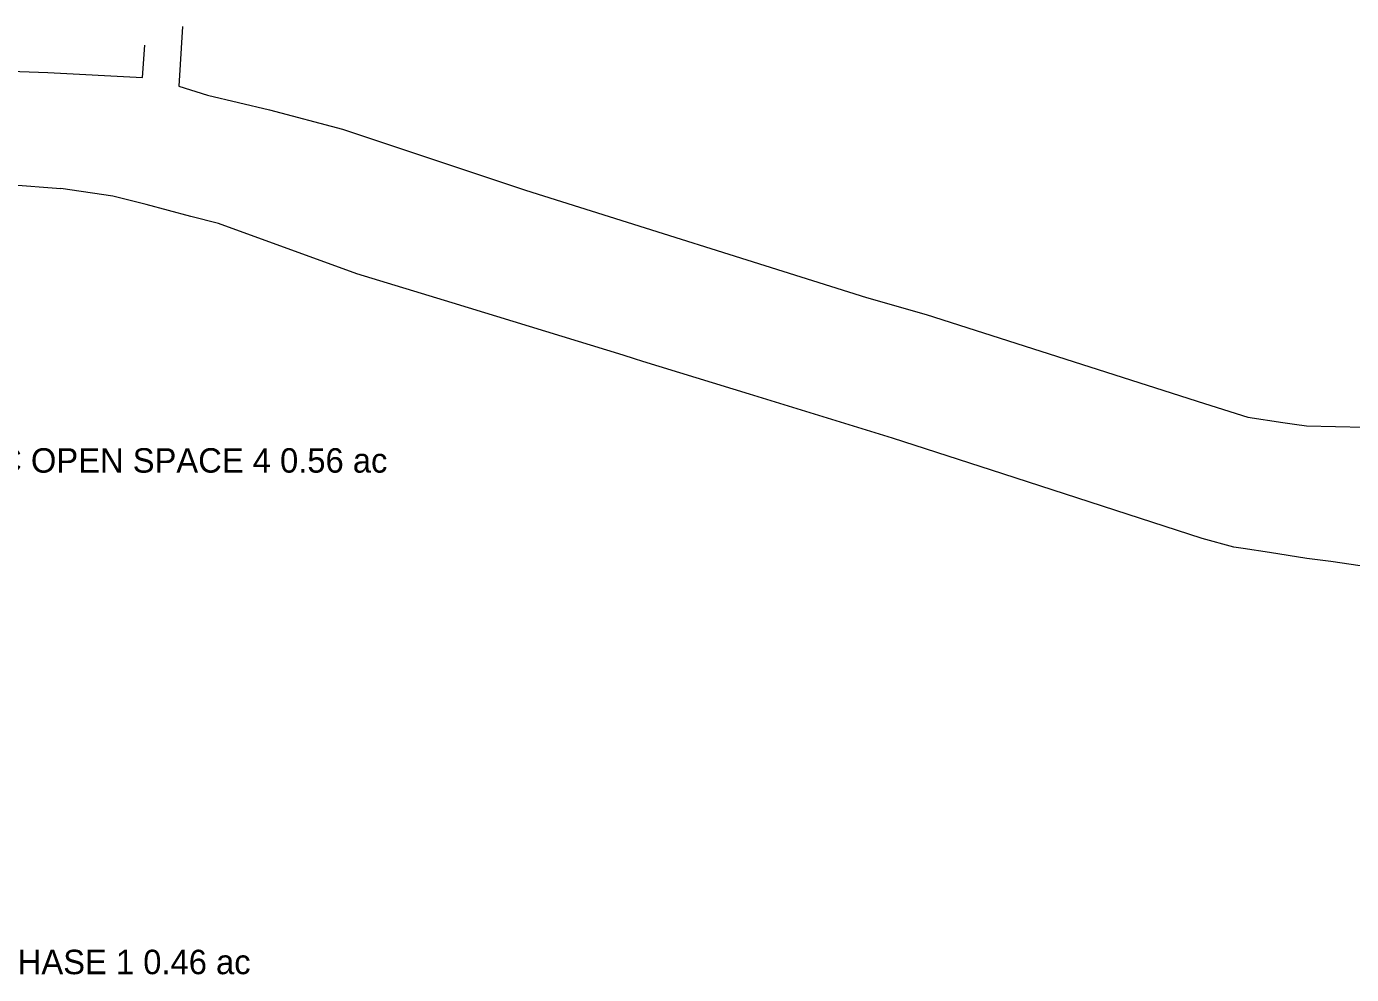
# Model space of a CAD drawing. Extents: x 32 to 940, y -21 to 684.
# Drawn here: x 380 to 542.5, y 567.2 to 683.5 of the extents above; entities that cross this region are included whole.
import ezdxf

# ---------------------------------------------------------------- set-up
doc = ezdxf.new("R2010")
doc.units = 0
doc.layers.add('ROAD-EXISTING', color=2, linetype='Continuous', lineweight=0)
doc.layers.add('TEXT-ZONE', color=7, linetype='Continuous', lineweight=0)

msp = doc.modelspace()

# ---------------------------------------------------------------- linework, layer by layer
at = {"layer": 'ROAD-EXISTING'}
for points in [[(399.19, 683.51), (398.71, 676.19)], [(394.28, 677.24), (394.54, 681.21)], [(375.77, 678.11), (382.66, 677.88)], [(382.66, 677.88), (394.28, 677.24)], [(398.71, 676.19), (402.23, 675.09)], [(402.23, 675.09), (409.82, 673.3)], [(409.82, 673.3), (418.79, 670.91)], [(418.79, 670.91), (441.21, 663.44)], [(377.94, 664.15), (384.27, 663.66)], [(390.63, 662.71), (384.27, 663.66)], [(441.21, 663.44), (483.03, 650.28)], [(394.71, 661.66), (390.63, 662.71)], [(400.19, 660.22), (394.71, 661.66)], [(403.57, 659.36), (400.19, 660.22)], [(420.54, 653.18), (403.57, 659.36)], [(432.22, 649.61), (420.54, 653.18)], [(483.03, 650.28), (490.33, 648.18)], [(453.18, 643.18), (432.22, 649.61)], [(490.33, 648.18), (524.48, 637.28)], [(454.58, 642.75), (453.18, 643.18)], [(455.59, 642.44), (454.58, 642.75)], [(468.7, 638.41), (455.59, 642.44)], [(486.22, 633.01), (468.7, 638.41)], [(524.48, 637.28), (529.78, 635.59)], [(529.78, 635.59), (534.06, 634.95)], [(534.06, 634.95), (535.51, 634.74)], [(535.51, 634.74), (536.95, 634.52)], [(536.95, 634.52), (547.63, 634.27)], [(499.74, 628.64), (486.22, 633.01)], [(524.18, 620.71), (499.74, 628.64)], [(528.05, 619.64), (524.18, 620.71)], [(529.18, 619.47), (528.05, 619.64)], [(532.43, 619), (529.18, 619.47)], [(536.99, 618.27), (532.43, 619)], [(539.96, 617.9), (536.99, 618.27)], [(547.13, 616.85), (539.96, 617.9)]]:
    msp.add_lwpolyline(points, dxfattribs=at)

# ---------------------------------------------------------------- texts
at = {"layer": 'TEXT-ZONE'}
for s, p in [('OS-4 PUBLIC OPEN SPACE 4 0.56 ac', (354.5, 628.79)), ('C12-1 RETAIL & F&B · PHASE 1 0.46 ac', (333.94, 567.28))]:
    msp.add_text(s, height=3, dxfattribs=at).set_placement(p)

doc.saveas('drawing.dxf')
